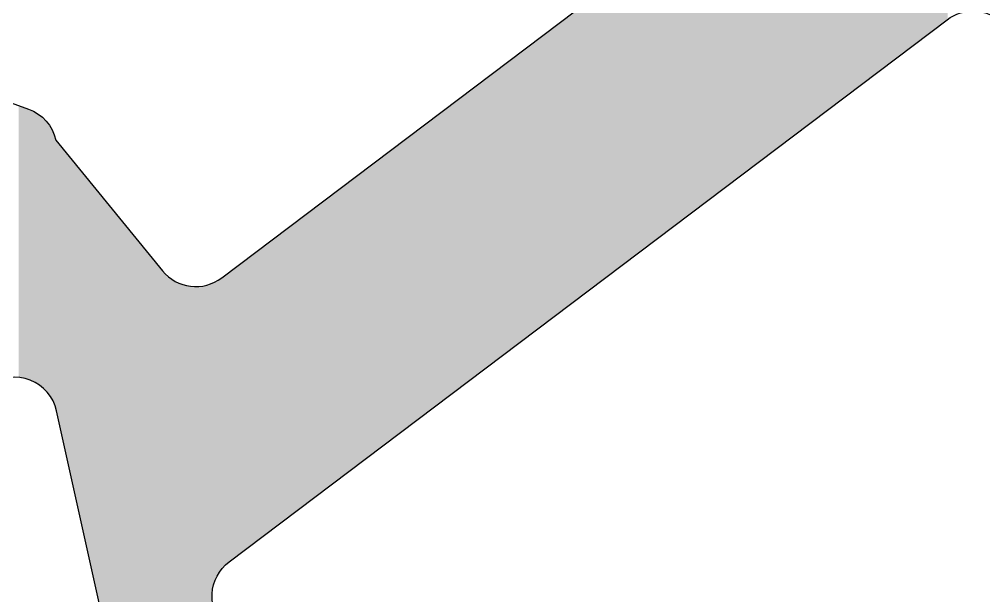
# Model space of a CAD drawing. Extents: x 181 to 485, y 440 to 775.
# Drawn here: x 352.85 to 397.7, y 624.77 to 651.57 of the extents above; entities that cross this region are included whole.
import ezdxf

# ---------------------------------------------------------------- set-up
doc = ezdxf.new("R2010")
doc.units = 0
doc.layers.add('LAYER_01', color=7, linetype='CONTINUOUS')

# ---------------------------------------------------------------- blocks, each defined once
blk = doc.blocks.new('*U1')
at = {"layer": 'LAYER_01', "linetype": 'CONTINUOUS'}
for points in [[(387.996, 645.511), (387.996, 674.435), (395.996, 651.551)], [(395.996, 651.551), (387.996, 674.435), (395.996, 667.282)], [(395.996, 651.551), (395.996, 667.282), (396.028, 651.575)], [(387.987, 645.505), (387.981, 659.73), (387.987, 659.783)], [(387.991, 645.508), (387.987, 659.783), (387.991, 659.837)], [(387.987, 645.505), (387.987, 659.783), (387.991, 645.508)], [(387.994, 645.51), (387.991, 659.837), (387.994, 659.891)], [(387.991, 645.508), (387.991, 659.837), (387.994, 645.51)], [(387.995, 645.511), (387.994, 659.891), (387.995, 659.944)], [(387.994, 645.51), (387.994, 659.891), (387.995, 645.511)], [(387.996, 645.511), (387.995, 659.944), (387.996, 659.998)], [(387.995, 645.511), (387.995, 659.944), (387.996, 645.511)], [(387.879, 645.424), (387.86, 659.249), (387.879, 659.301)], [(387.897, 645.437), (387.879, 659.301), (387.897, 659.354)], [(387.879, 645.424), (387.879, 659.301), (387.897, 645.437)], [(387.914, 645.45), (387.897, 659.354), (387.914, 659.407)], [(387.897, 645.437), (387.897, 659.354), (387.914, 645.45)], [(387.929, 645.461), (387.914, 659.407), (387.929, 659.46)], [(387.914, 645.45), (387.914, 659.407), (387.929, 645.461)], [(387.942, 645.471), (387.929, 659.46), (387.942, 659.514)], [(387.929, 645.461), (387.929, 659.46), (387.942, 645.471)], [(387.954, 645.48), (387.942, 659.514), (387.954, 659.568)], [(387.942, 645.471), (387.942, 659.514), (387.954, 645.48)], [(387.964, 645.488), (387.954, 659.568), (387.964, 659.622)], [(387.954, 645.48), (387.954, 659.568), (387.964, 645.488)], [(387.973, 645.495), (387.964, 659.622), (387.973, 659.676)], [(387.964, 645.488), (387.964, 659.622), (387.973, 645.495)], [(387.981, 645.5), (387.973, 659.676), (387.981, 659.73)], [(387.973, 645.495), (387.973, 659.676), (387.981, 645.5)], [(387.981, 645.5), (387.981, 659.73), (387.987, 645.505)], [(387.652, 645.252), (387.62, 658.807), (387.652, 658.853)], [(387.683, 645.275), (387.652, 658.853), (387.683, 658.899)], [(387.652, 645.252), (387.652, 658.853), (387.683, 645.275)], [(387.712, 645.298), (387.683, 658.899), (387.712, 658.947)], [(387.683, 645.275), (387.683, 658.899), (387.712, 645.298)], [(387.74, 645.319), (387.712, 658.947), (387.74, 658.996)], [(387.712, 645.298), (387.712, 658.947), (387.74, 645.319)], [(387.767, 645.339), (387.74, 658.996), (387.767, 659.045)], [(387.74, 645.319), (387.74, 658.996), (387.767, 645.339)], [(387.792, 645.358), (387.767, 659.045), (387.792, 659.095)], [(387.767, 645.339), (387.767, 659.045), (387.792, 645.358)], [(387.816, 645.376), (387.792, 659.095), (387.816, 659.146)], [(387.792, 645.358), (387.792, 659.095), (387.816, 645.376)], [(387.839, 645.393), (387.816, 659.146), (387.839, 659.197)], [(387.816, 645.376), (387.816, 659.146), (387.839, 645.393)], [(387.86, 645.409), (387.839, 659.197), (387.86, 659.249)], [(387.839, 645.393), (387.839, 659.197), (387.86, 645.409)], [(387.86, 645.409), (387.86, 659.249), (387.879, 645.424)], [(387.243, 644.943), (387.201, 658.377), (387.243, 658.41)], [(387.285, 644.975), (387.243, 658.41), (387.285, 658.444)], [(387.243, 644.943), (387.243, 658.41), (387.285, 644.975)], [(387.326, 645.006), (387.285, 658.444), (387.326, 658.48)], [(387.285, 644.975), (387.285, 658.444), (387.326, 645.006)], [(387.366, 645.036), (387.326, 658.48), (387.366, 658.516)], [(387.326, 645.006), (387.326, 658.48), (387.366, 645.036)], [(387.405, 645.066), (387.366, 658.516), (387.405, 658.554)], [(387.366, 645.036), (387.366, 658.516), (387.405, 645.066)], [(387.443, 645.095), (387.405, 658.554), (387.443, 658.594)], [(387.405, 645.066), (387.405, 658.554), (387.443, 645.095)], [(387.481, 645.123), (387.443, 658.594), (387.481, 658.634)], [(387.443, 645.095), (387.443, 658.594), (387.481, 645.123)], [(387.517, 645.15), (387.481, 658.634), (387.517, 658.676)], [(387.481, 645.123), (387.481, 658.634), (387.517, 645.15)], [(387.553, 645.177), (387.517, 658.676), (387.553, 658.718)], [(387.517, 645.15), (387.517, 658.676), (387.553, 645.177)], [(387.587, 645.203), (387.553, 658.718), (387.587, 658.762)], [(387.553, 645.177), (387.553, 658.718), (387.587, 645.203)], [(387.62, 645.228), (387.587, 658.762), (387.62, 658.807)], [(387.587, 645.203), (387.587, 658.762), (387.62, 645.228)], [(387.62, 645.228), (387.62, 658.807), (387.652, 645.252)], [(387.201, 644.911), (362.609, 639.812), (387.201, 658.377)], [(387.201, 644.911), (387.201, 658.377), (387.243, 644.943)], [(352.826, 634.919), (352.826, 647.564), (352.887, 634.912)], [(352.887, 634.912), (352.826, 647.564), (352.887, 647.542)], [(352.887, 634.912), (352.887, 647.542), (352.948, 634.903)], [(352.948, 634.903), (352.887, 647.542), (352.948, 647.52)], [(352.948, 634.903), (352.948, 647.52), (353.009, 634.893)], [(353.009, 634.893), (352.948, 647.52), (353.009, 647.498)], [(353.009, 634.893), (353.009, 647.498), (353.069, 634.881)], [(353.069, 634.881), (353.009, 647.498), (353.069, 647.476)], [(353.069, 634.881), (353.069, 647.476), (353.128, 634.867)], [(353.128, 634.867), (353.069, 647.476), (353.128, 647.455)], [(353.128, 634.867), (353.128, 647.455), (353.186, 634.851)], [(353.186, 634.851), (353.128, 647.455), (353.186, 647.434)], [(353.186, 634.851), (353.186, 647.434), (353.243, 634.833)], [(353.243, 634.833), (353.186, 647.434), (353.243, 647.413)], [(353.243, 634.833), (353.243, 647.413), (353.28, 634.821)], [(353.28, 634.821), (353.243, 647.413), (353.28, 647.399)], [(353.28, 634.821), (353.28, 647.399), (353.3, 634.814)], [(353.3, 634.814), (353.28, 647.399), (353.3, 647.392)], [(353.3, 634.814), (353.3, 647.392), (353.336, 634.801)], [(353.336, 634.801), (353.3, 647.392), (353.336, 647.378)], [(353.336, 634.801), (353.336, 647.378), (353.356, 634.794)], [(353.356, 634.794), (353.336, 647.378), (353.356, 647.37)], [(353.356, 634.794), (353.356, 647.37), (353.392, 634.779)], [(353.392, 634.779), (353.356, 647.37), (353.392, 647.355)], [(353.392, 634.779), (353.392, 647.355), (353.41, 634.772)], [(353.41, 634.772), (353.392, 647.355), (353.41, 647.346)], [(353.41, 634.772), (353.41, 647.346), (353.448, 634.755)], [(353.448, 634.755), (353.41, 647.346), (353.448, 647.329)], [(353.448, 634.755), (353.448, 647.329), (353.465, 634.748)], [(353.465, 634.748), (353.448, 647.329), (353.465, 647.321)], [(353.465, 634.748), (353.465, 647.321), (353.503, 634.73)], [(353.503, 634.73), (353.465, 647.321), (353.503, 647.302)], [(353.503, 634.73), (353.503, 647.302), (353.519, 634.722)], [(353.519, 634.722), (353.503, 647.302), (353.519, 647.294)], [(353.519, 634.722), (353.519, 647.294), (353.558, 634.702)], [(353.558, 634.702), (353.519, 647.294), (353.558, 647.273)], [(353.558, 634.702), (353.558, 647.273), (353.573, 634.695)], [(353.573, 634.695), (353.558, 647.273), (353.573, 647.265)], [(353.573, 634.695), (353.573, 647.265), (353.612, 634.673)], [(353.612, 634.673), (353.573, 647.265), (353.612, 647.243)], [(353.612, 634.673), (353.612, 647.243), (353.626, 634.665)], [(353.626, 634.665), (353.612, 647.243), (353.626, 647.234)], [(353.626, 634.665), (353.626, 647.234), (353.666, 634.642)], [(353.666, 634.642), (353.626, 647.234), (353.666, 647.21)], [(353.666, 634.642), (353.666, 647.21), (353.679, 634.634)], [(353.679, 634.634), (353.666, 647.21), (353.679, 647.201)], [(353.679, 634.634), (353.679, 647.201), (353.718, 634.609)], [(353.718, 634.609), (353.679, 647.201), (353.718, 647.176)], [(353.718, 634.609), (353.718, 647.176), (353.731, 634.601)], [(353.731, 634.601), (353.718, 647.176), (353.731, 647.167)], [(353.731, 634.601), (353.731, 647.167), (353.77, 634.575)], [(353.77, 634.575), (353.731, 647.167), (353.77, 647.139)], [(353.77, 634.575), (353.77, 647.139), (353.782, 634.567)], [(353.782, 634.567), (353.77, 647.139), (353.782, 647.131)], [(353.782, 634.567), (353.782, 647.131), (353.821, 634.539)], [(353.821, 634.539), (353.782, 647.131), (353.821, 647.101)], [(353.821, 634.539), (353.821, 647.101), (353.832, 634.531)], [(353.832, 634.531), (353.821, 647.101), (353.832, 647.092)], [(353.832, 634.531), (353.832, 647.092), (353.87, 634.501)], [(353.87, 634.501), (353.832, 647.092), (353.87, 647.062)], [(353.87, 634.501), (353.87, 647.062), (353.881, 634.493)], [(353.881, 634.493), (353.87, 647.062), (353.881, 647.053)], [(353.881, 634.493), (353.881, 647.053), (353.919, 634.462)], [(353.919, 634.462), (353.881, 647.053), (353.919, 647.02)], [(353.919, 634.462), (353.919, 647.02), (353.929, 634.453)], [(353.929, 634.453), (353.919, 647.02), (353.929, 647.011)], [(353.929, 634.453), (353.929, 647.011), (353.966, 634.421)], [(353.966, 634.421), (353.929, 647.011), (353.966, 646.977)], [(353.966, 634.421), (353.966, 646.977), (353.976, 634.412)], [(353.976, 634.412), (353.966, 646.977), (353.976, 646.968)], [(353.976, 634.412), (353.976, 646.968), (354.012, 634.379)], [(354.012, 634.379), (353.976, 646.968), (354.012, 646.933)], [(354.012, 634.379), (354.012, 646.933), (354.022, 634.369)], [(354.022, 634.369), (354.012, 646.933), (354.022, 646.923)], [(354.022, 634.369), (354.022, 646.923), (354.056, 634.335)], [(354.056, 634.335), (354.022, 646.923), (354.056, 646.887)], [(354.056, 634.335), (354.056, 646.887), (354.066, 634.325)], [(354.066, 634.325), (354.056, 646.887), (354.066, 646.876)], [(354.066, 634.325), (354.066, 646.876), (354.099, 634.29)], [(354.099, 634.29), (354.066, 646.876), (354.099, 646.839)], [(354.099, 634.29), (354.099, 646.839), (354.109, 634.28)], [(354.109, 634.28), (354.099, 646.839), (354.109, 646.828)], [(354.109, 634.28), (354.109, 646.828), (354.141, 634.244)], [(354.141, 634.244), (354.109, 646.828), (354.141, 646.791)], [(354.141, 634.244), (354.141, 646.791), (354.151, 634.233)], [(354.151, 634.233), (354.141, 646.791), (354.151, 646.778)], [(354.151, 634.233), (354.151, 646.778), (354.18, 634.197)], [(354.18, 634.197), (354.151, 646.778), (354.18, 646.741)], [(354.18, 634.197), (354.18, 646.741), (354.191, 634.185)], [(354.191, 634.185), (354.18, 646.741), (354.191, 646.727)], [(354.191, 634.185), (354.191, 646.727), (354.219, 634.149)], [(354.219, 634.149), (354.191, 646.727), (354.219, 646.689)], [(354.219, 634.149), (354.219, 646.689), (354.23, 634.135)], [(354.23, 634.135), (354.219, 646.689), (354.23, 646.674)], [(354.23, 634.135), (354.23, 646.674), (354.255, 634.1)], [(354.255, 634.1), (354.23, 646.674), (354.255, 646.637)], [(354.255, 634.1), (354.255, 646.637), (354.267, 634.085)], [(354.267, 634.085), (354.255, 646.637), (354.267, 646.62)], [(354.267, 634.085), (354.267, 646.62), (354.29, 634.051)], [(354.29, 634.051), (354.267, 646.62), (354.29, 646.584)], [(354.29, 634.051), (354.29, 646.584), (354.302, 634.033)], [(354.302, 634.033), (354.29, 646.584), (354.302, 646.564)], [(354.302, 634.033), (354.302, 646.564), (354.323, 634.001)], [(354.323, 634.001), (354.302, 646.564), (354.323, 646.529)], [(354.323, 634.001), (354.323, 646.529), (354.336, 633.981)], [(354.336, 633.981), (354.323, 646.529), (354.336, 646.507)], [(354.336, 633.981), (354.336, 646.507), (354.354, 633.95)], [(354.354, 633.95), (354.336, 646.507), (354.354, 646.474)], [(354.354, 633.95), (354.354, 646.474), (354.368, 633.927)], [(354.368, 633.927), (354.354, 646.474), (354.368, 646.448)], [(354.368, 633.927), (354.368, 646.448), (354.383, 633.899)], [(354.383, 633.899), (354.368, 646.448), (354.383, 646.418)], [(354.383, 633.899), (354.383, 646.418), (354.398, 633.873)], [(354.398, 633.873), (354.383, 646.418), (354.398, 646.388)], [(354.398, 633.873), (354.398, 646.388), (354.411, 633.848)], [(354.411, 633.848), (354.398, 646.388), (354.411, 646.362)], [(354.411, 633.848), (354.411, 646.362), (354.426, 633.818)], [(354.426, 633.818), (354.411, 646.362), (354.426, 646.327)], [(354.426, 633.818), (354.426, 646.327), (354.436, 633.797)], [(354.436, 633.797), (354.426, 646.327), (354.436, 646.304)], [(354.436, 633.797), (354.436, 646.304), (354.453, 633.763)], [(354.453, 633.763), (354.436, 646.304), (354.453, 646.264)], [(354.453, 633.763), (354.453, 646.264), (354.46, 633.747)], [(354.46, 633.747), (354.453, 646.264), (354.46, 646.247)], [(354.46, 633.747), (354.46, 646.247), (354.477, 633.706)], [(354.477, 633.706), (354.46, 646.247), (354.477, 646.199)], [(354.477, 633.706), (354.477, 646.199), (354.481, 633.697)], [(354.481, 633.697), (354.477, 646.199), (354.481, 646.189)], [(354.481, 633.697), (354.481, 646.189), (354.5, 633.65)], [(354.5, 633.65), (354.481, 646.189), (354.5, 646.132)], [(354.5, 633.65), (354.5, 646.132), (354.501, 633.648)], [(354.501, 633.648), (354.5, 646.132), (354.501, 646.13)], [(354.501, 633.648), (354.501, 646.13), (354.519, 633.6)], [(354.519, 633.6), (354.501, 646.13), (354.519, 646.072)], [(354.519, 633.6), (354.519, 646.072), (354.521, 633.593)], [(354.521, 633.593), (354.519, 646.072), (354.521, 646.062)], [(354.521, 633.593), (354.521, 646.062), (354.534, 633.554)], [(354.534, 633.554), (354.521, 646.062), (354.534, 646.013)], [(354.534, 633.554), (354.534, 646.013), (354.54, 633.536)], [(354.54, 633.536), (354.534, 646.013), (354.54, 645.988)], [(354.54, 633.536), (354.54, 645.988), (354.548, 633.509)], [(354.548, 633.509), (354.54, 645.988), (354.548, 645.955)], [(354.548, 633.509), (354.548, 645.955), (354.558, 633.478)], [(354.558, 633.478), (354.548, 645.955), (354.558, 645.943)], [(354.558, 633.478), (354.558, 645.943), (354.573, 633.421)], [(354.573, 633.421), (354.558, 645.943), (354.573, 645.924)], [(354.573, 633.421), (354.573, 645.924), (354.587, 633.363)], [(354.587, 633.363), (354.573, 645.924), (354.587, 645.907)], [(354.587, 633.363), (354.587, 645.907), (359.508, 611.271)], [(359.508, 611.271), (354.587, 645.907), (359.508, 639.881)], [(362.609, 626.346), (362.609, 639.812), (387.201, 644.911)], [(359.508, 611.271), (359.508, 639.881), (359.535, 611.145)], [(359.535, 611.145), (359.508, 639.881), (359.535, 639.848)], [(359.535, 611.145), (359.535, 639.848), (359.564, 611.016)], [(359.564, 611.016), (359.535, 639.848), (359.564, 639.815)], [(359.564, 611.016), (359.564, 639.815), (359.594, 610.882)], [(359.594, 610.882), (359.564, 639.815), (359.594, 639.782)], [(359.594, 610.882), (359.594, 639.782), (359.625, 610.743)], [(359.625, 610.743), (359.594, 639.782), (359.625, 639.75)], [(359.625, 610.743), (359.625, 639.75), (359.657, 610.601)], [(359.657, 610.601), (359.625, 639.75), (359.657, 639.718)], [(359.657, 610.601), (359.657, 639.718), (359.689, 610.454)], [(359.689, 610.454), (359.657, 639.718), (359.689, 639.687)], [(359.689, 610.454), (359.689, 639.687), (359.723, 610.302)], [(359.723, 610.302), (359.689, 639.687), (359.723, 639.656)], [(359.723, 610.302), (359.723, 639.656), (359.758, 610.147)], [(359.758, 610.147), (359.723, 639.656), (359.758, 639.625)], [(359.758, 610.147), (359.758, 639.625), (359.793, 609.987)], [(359.793, 609.987), (359.758, 639.625), (359.793, 639.596)], [(359.793, 609.987), (359.793, 639.596), (359.83, 609.823)], [(359.83, 609.823), (359.793, 639.596), (359.83, 639.567)], [(359.83, 609.823), (359.83, 639.567), (359.867, 609.655)], [(359.867, 609.655), (359.83, 639.567), (359.867, 639.538)], [(362.262, 626.011), (362.26, 639.549), (362.262, 639.55)], [(362.295, 626.052), (362.262, 639.55), (362.295, 639.575)], [(362.262, 626.011), (362.262, 639.55), (362.295, 626.052)], [(362.331, 626.093), (362.295, 639.575), (362.331, 639.603)], [(362.295, 626.052), (362.295, 639.575), (362.331, 626.093)], [(362.369, 626.132), (362.331, 639.603), (362.369, 639.631)], [(362.331, 626.093), (362.331, 639.603), (362.369, 626.132)], [(362.407, 626.171), (362.369, 639.631), (362.407, 639.659)], [(362.369, 626.132), (362.369, 639.631), (362.407, 626.171)], [(362.445, 626.209), (362.407, 639.659), (362.445, 639.689)], [(362.407, 626.171), (362.407, 639.659), (362.445, 626.209)], [(362.485, 626.245), (362.445, 639.689), (362.485, 639.719)], [(362.445, 626.209), (362.445, 639.689), (362.485, 626.245)], [(362.526, 626.28), (362.485, 639.719), (362.526, 639.749)], [(362.485, 626.245), (362.485, 639.719), (362.526, 626.28)], [(362.567, 626.314), (362.526, 639.749), (362.567, 639.78)], [(362.526, 626.28), (362.526, 639.749), (362.567, 626.314)], [(362.609, 626.346), (362.567, 639.78), (362.609, 639.812)], [(362.567, 626.314), (362.567, 639.78), (362.609, 626.346)], [(359.867, 609.655), (359.867, 639.538), (359.906, 609.483)], [(359.906, 609.483), (359.867, 639.538), (359.906, 639.511)], [(359.906, 609.483), (359.906, 639.511), (359.945, 609.308)], [(359.945, 609.308), (359.906, 639.511), (359.945, 639.484)], [(359.945, 609.308), (359.945, 639.484), (359.985, 609.128)], [(359.985, 609.128), (359.945, 639.484), (359.985, 639.458)], [(359.985, 609.128), (359.985, 639.458), (360.026, 608.944)], [(360.026, 608.944), (359.985, 639.458), (360.026, 639.432)], [(360.026, 608.944), (360.026, 639.432), (360.067, 608.757)], [(360.067, 608.757), (360.026, 639.432), (360.067, 639.408)], [(360.067, 608.757), (360.067, 639.408), (360.11, 608.566)], [(360.11, 608.566), (360.067, 639.408), (360.11, 639.385)], [(360.11, 608.566), (360.11, 639.385), (360.153, 608.372)], [(360.153, 608.372), (360.11, 639.385), (360.153, 639.362)], [(360.153, 608.372), (360.153, 639.362), (360.197, 608.175)], [(360.197, 608.175), (360.153, 639.362), (360.197, 639.34)], [(360.197, 608.175), (360.197, 639.34), (360.242, 607.974)], [(360.242, 607.974), (360.197, 639.34), (360.242, 639.32)], [(360.242, 607.974), (360.242, 639.32), (360.287, 607.771)], [(360.287, 607.771), (360.242, 639.32), (360.287, 639.3)], [(360.287, 607.771), (360.287, 639.3), (360.333, 607.565)], [(360.333, 607.565), (360.287, 639.3), (360.333, 639.282)], [(360.333, 607.565), (360.333, 639.282), (360.379, 607.356)], [(360.379, 607.356), (360.333, 639.282), (360.379, 639.264)], [(360.379, 607.356), (360.379, 639.264), (360.426, 607.145)], [(360.426, 607.145), (360.379, 639.264), (360.426, 639.248)], [(360.426, 607.145), (360.426, 639.248), (360.474, 606.931)], [(360.474, 606.931), (360.426, 639.248), (360.474, 639.233)], [(360.474, 606.931), (360.474, 639.233), (360.522, 606.715)], [(360.522, 606.715), (360.474, 639.233), (360.522, 639.219)], [(360.522, 606.715), (360.522, 639.219), (360.571, 606.497)], [(360.571, 606.497), (360.522, 639.219), (360.571, 639.206)], [(360.571, 606.497), (360.571, 639.206), (360.619, 606.278)], [(360.619, 606.278), (360.571, 639.206), (360.619, 639.195)], [(360.619, 606.278), (360.619, 639.195), (360.669, 606.057)], [(360.669, 606.057), (360.619, 639.195), (360.669, 639.184)], [(360.669, 606.057), (360.669, 639.184), (360.718, 605.835)], [(360.718, 605.835), (360.669, 639.184), (360.718, 639.175)], [(360.718, 605.835), (360.718, 639.175), (360.768, 605.611)], [(360.768, 605.611), (360.718, 639.175), (360.768, 639.167)], [(360.768, 605.611), (360.768, 639.167), (360.818, 605.387)], [(360.818, 605.387), (360.768, 639.167), (360.818, 639.16)], [(360.818, 605.387), (360.818, 639.16), (360.868, 605.162)], [(360.868, 605.162), (360.818, 639.16), (360.868, 639.155)], [(360.868, 605.162), (360.868, 639.155), (360.918, 604.937)], [(360.918, 604.937), (360.868, 639.155), (360.918, 639.151)], [(360.918, 604.937), (360.918, 639.151), (360.968, 604.711)], [(360.968, 604.711), (360.918, 639.151), (360.968, 639.148)], [(360.968, 604.711), (360.968, 639.148), (361.019, 604.486)], [(361.019, 604.486), (360.968, 639.148), (361.019, 639.147)], [(361.019, 604.486), (361.019, 639.147), (361.069, 604.26)], [(361.069, 604.26), (361.019, 639.147), (361.069, 639.146)], [(361.119, 604.035), (361.069, 639.146), (361.119, 639.147)], [(361.069, 604.26), (361.069, 639.146), (361.119, 604.035)], [(361.169, 603.81), (361.119, 639.147), (361.169, 639.149)], [(361.119, 604.035), (361.119, 639.147), (361.169, 603.81)], [(361.219, 603.587), (361.169, 639.149), (361.219, 639.153)], [(361.169, 603.81), (361.169, 639.149), (361.219, 603.587)], [(361.268, 603.364), (361.219, 639.153), (361.268, 639.157)], [(361.219, 603.587), (361.219, 639.153), (361.268, 603.364)], [(361.318, 603.143), (361.268, 639.157), (361.318, 639.163)], [(361.268, 603.364), (361.268, 639.157), (361.318, 603.143)], [(361.367, 602.923), (361.318, 639.163), (361.367, 639.17)], [(361.318, 603.143), (361.318, 639.163), (361.367, 602.923)], [(361.415, 602.704), (361.367, 639.17), (361.415, 639.179)], [(361.367, 602.923), (361.367, 639.17), (361.415, 602.704)], [(361.464, 602.487), (361.415, 639.179), (361.464, 639.188)], [(361.415, 602.704), (361.415, 639.179), (361.464, 602.487)], [(361.512, 602.273), (361.464, 639.188), (361.512, 639.199)], [(361.464, 602.487), (361.464, 639.188), (361.512, 602.273)], [(361.559, 602.06), (361.512, 639.199), (361.559, 639.21)], [(361.512, 602.273), (361.512, 639.199), (361.559, 602.06)], [(361.606, 601.85), (361.559, 639.21), (361.606, 639.223)], [(361.559, 602.06), (361.559, 639.21), (361.606, 601.85)], [(361.652, 601.642), (361.606, 639.223), (361.652, 639.237)], [(361.606, 601.85), (361.606, 639.223), (361.652, 601.642)], [(361.698, 601.437), (361.652, 639.237), (361.698, 639.252)], [(361.652, 601.642), (361.652, 639.237), (361.698, 601.437)], [(361.743, 601.234), (361.698, 639.252), (361.743, 639.268)], [(361.698, 601.437), (361.698, 639.252), (361.743, 601.234)], [(361.787, 601.035), (361.743, 639.268), (361.787, 639.284)], [(361.743, 601.234), (361.743, 639.268), (361.787, 601.035)], [(361.814, 600.916), (361.787, 639.284), (361.814, 639.295)], [(361.787, 601.035), (361.787, 639.284), (361.814, 600.916)], [(361.816, 624.854), (361.814, 639.295), (361.816, 639.296)], [(361.814, 624.748), (361.814, 639.295), (361.814, 624.801)], [(361.814, 624.801), (361.814, 639.295), (361.814, 639.295)], [(361.814, 624.801), (361.814, 639.295), (361.816, 624.854)], [(361.82, 624.907), (361.816, 639.296), (361.82, 639.298)], [(361.816, 624.854), (361.816, 639.296), (361.82, 624.907)], [(361.825, 624.96), (361.82, 639.298), (361.825, 639.3)], [(361.82, 624.907), (361.82, 639.298), (361.825, 624.96)], [(361.831, 625.013), (361.825, 639.3), (361.831, 639.302)], [(361.825, 624.96), (361.825, 639.3), (361.831, 625.013)], [(361.839, 625.066), (361.831, 639.302), (361.839, 639.306)], [(361.831, 625.013), (361.831, 639.302), (361.831, 625.013)], [(361.831, 625.013), (361.831, 639.302), (361.831, 639.302)], [(361.831, 625.013), (361.831, 639.302), (361.839, 625.066)], [(361.848, 625.12), (361.839, 639.306), (361.848, 639.31)], [(361.839, 625.066), (361.839, 639.306), (361.848, 625.12)], [(361.859, 625.173), (361.848, 639.31), (361.859, 639.314)], [(361.848, 625.12), (361.848, 639.31), (361.859, 625.173)], [(361.871, 625.226), (361.859, 639.314), (361.871, 639.32)], [(361.859, 625.173), (361.859, 639.314), (361.871, 625.226)], [(361.874, 625.237), (361.871, 639.32), (361.874, 639.321)], [(361.871, 625.226), (361.871, 639.32), (361.874, 625.237)], [(361.885, 625.279), (361.874, 639.321), (361.885, 639.326)], [(361.874, 625.237), (361.874, 639.321), (361.885, 625.279)], [(361.9, 625.331), (361.885, 639.326), (361.9, 639.333)], [(361.885, 625.279), (361.885, 639.326), (361.9, 625.331)], [(361.916, 625.383), (361.9, 639.333), (361.916, 639.34)], [(361.9, 625.331), (361.9, 639.333), (361.916, 625.383)], [(361.917, 625.384), (361.916, 639.34), (361.917, 639.341)], [(361.916, 625.383), (361.916, 639.34), (361.917, 625.384)], [(361.935, 625.436), (361.917, 639.341), (361.935, 639.349)], [(361.917, 625.384), (361.917, 639.341), (361.935, 625.436)], [(361.955, 625.487), (361.935, 639.349), (361.955, 639.359)], [(361.935, 625.436), (361.935, 639.349), (361.955, 625.487)], [(361.958, 625.496), (361.955, 639.359), (361.958, 639.361)], [(361.955, 625.487), (361.955, 639.359), (361.958, 625.496)], [(361.976, 625.538), (361.958, 639.361), (361.976, 639.37)], [(361.958, 625.496), (361.958, 639.361), (361.976, 625.538)], [(361.998, 625.589), (361.976, 639.37), (361.998, 639.382)], [(361.976, 625.538), (361.976, 639.37), (361.998, 625.589)], [(361.998, 625.589), (361.998, 639.382), (361.999, 625.59)], [(361.999, 625.59), (361.998, 639.382), (361.999, 639.382)], [(362.022, 625.639), (361.999, 639.382), (362.022, 639.395)], [(361.999, 625.59), (361.999, 639.382), (362.022, 625.639)], [(362.039, 625.671), (362.022, 639.395), (362.039, 639.404)], [(362.022, 625.639), (362.022, 639.395), (362.039, 625.671)], [(362.047, 625.688), (362.039, 639.404), (362.047, 639.409)], [(362.039, 625.671), (362.039, 639.404), (362.047, 625.688)], [(362.074, 625.736), (362.047, 639.409), (362.074, 639.424)], [(362.047, 625.688), (362.047, 639.409), (362.074, 625.736)], [(362.078, 625.744), (362.074, 639.424), (362.078, 639.427)], [(362.074, 625.736), (362.074, 639.424), (362.078, 625.744)], [(362.102, 625.784), (362.078, 639.427), (362.102, 639.441)], [(362.078, 625.744), (362.078, 639.427), (362.102, 625.784)], [(362.117, 625.808), (362.102, 639.441), (362.117, 639.45)], [(362.102, 625.784), (362.102, 639.441), (362.117, 625.808)], [(362.131, 625.831), (362.117, 639.45), (362.131, 639.459)], [(362.117, 625.808), (362.117, 639.45), (362.131, 625.831)], [(362.154, 625.866), (362.131, 639.459), (362.154, 639.474)], [(362.131, 625.831), (362.131, 639.459), (362.154, 625.866)], [(362.162, 625.877), (362.154, 639.474), (362.162, 639.479)], [(362.154, 625.866), (362.154, 639.474), (362.162, 625.877)], [(362.191, 625.919), (362.162, 639.479), (362.191, 639.499)], [(362.162, 625.877), (362.162, 639.479), (362.191, 625.919)], [(362.193, 625.922), (362.191, 639.499), (362.193, 639.501)], [(362.191, 625.919), (362.191, 639.499), (362.193, 625.922)], [(362.226, 625.966), (362.193, 639.501), (362.226, 639.524)], [(362.193, 625.922), (362.193, 639.501), (362.226, 625.966)], [(362.226, 625.966), (362.226, 639.524), (362.227, 625.967)], [(362.227, 625.967), (362.226, 639.524), (362.227, 639.524)], [(362.26, 626.01), (362.227, 639.524), (362.26, 639.549)], [(362.227, 625.967), (362.227, 639.524), (362.26, 626.01)], [(362.26, 626.01), (362.26, 639.549), (362.262, 626.011)]]:
    blk.add_solid(points, dxfattribs=at)

msp = doc.modelspace()

# ---------------------------------------------------------------- linework, layer by layer
at = {"layer": 'LAYER_01'}
for p, q in [((362.262, 639.55), (387.201, 658.377)), ((326.018, 657.313), (353.28, 647.399)), ((362.609, 626.346), (395.996, 651.551)), ((354.548, 645.955), (359.508, 639.881)), ((364.292, 589.789), (354.587, 633.363))]:
    msp.add_line(p, q, dxfattribs=at)
at = {"layer": 'LAYER_01', "extrusion": (0, 0, -1)}
for centre, start, end in [((-397.201, 649.955), 52.9497, 131.7992), ((-352.596, 645.52), 109.984, 167.444), ((-363.814, 624.75), 313.0448, 52.9497)]:
    msp.add_arc(centre, 2, start, end, dxfattribs=at)
at = {"layer": 'LAYER_01'}
for centre, start, end in [((361.057, 641.146), 219.2325, 307.0503), ((352.635, 632.928), 12.556, 125.2092)]:
    msp.add_arc(centre, 2, start, end, dxfattribs=at)

# ---------------------------------------------------------------- block references
msp.add_blockref('*U1', (0, 0), dxfattribs=at)

doc.saveas('drawing.dxf')
